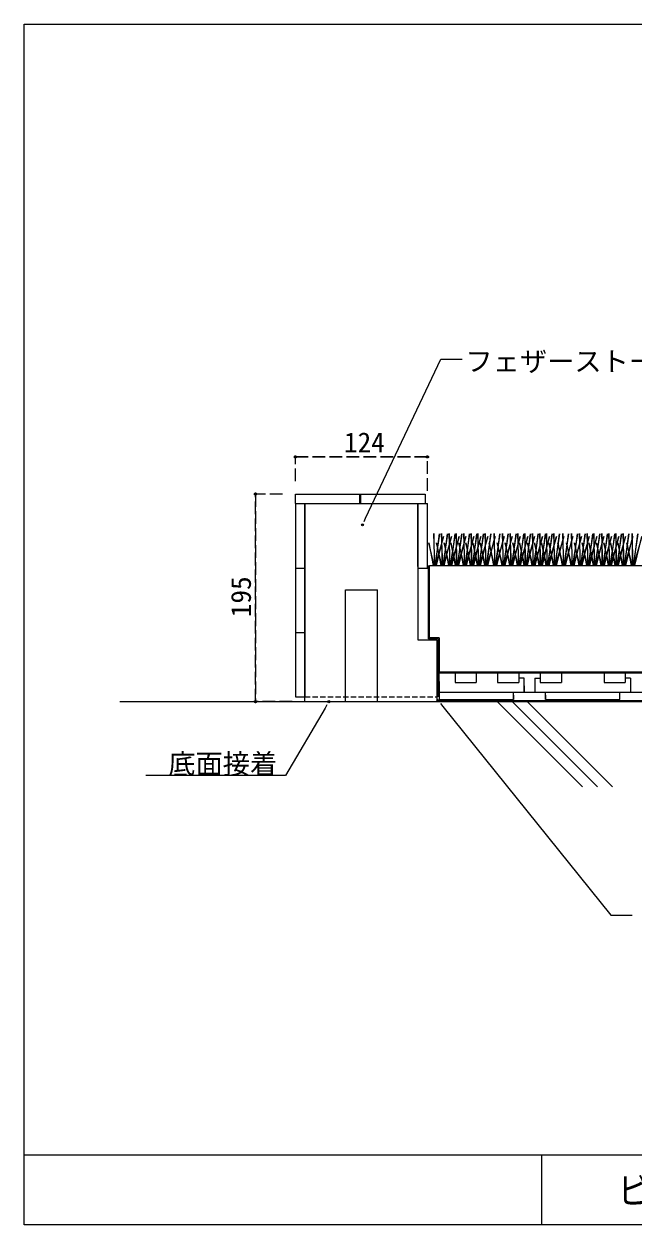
# Model space of a CAD drawing. Units: millimetres, scale not verified. Extents: x -825 to 825, y -564 to 564.
# Drawn here: x -825 to -252, y -564 to 564 of the extents above; entities that cross this region are included whole.
import ezdxf
from ezdxf.enums import TextEntityAlignment as Align

# ---------------------------------------------------------------- set-up
doc = ezdxf.new("R2010")
doc.units = ezdxf.units.MM
doc.header["$LTSCALE"] = 4
doc.header["$PDMODE"] = 32
doc.header["$PDSIZE"] = 2
doc.linetypes.add('DASHED1', pattern=[1.8, 1.2, -0.6])
doc.linetypes.add('DASHED3', pattern=[4, 3, -1])
for name, color, linetype, lineweight in [('0-0_0', 7, 'Continuous', 18), ('0-3_植栽', 3, 'Continuous', 18), ('0-4_図面枠', 7, 'Continuous', 18), ('0-5_寸法', 7, 'DASHED3', 18), ('0-6_耐根', 5, 'Continuous', 18), ('0-7_透水', 6, 'Continuous', 18), ('0-8_文字', 7, 'Continuous', 18), ('0-9_ｿｲﾙ', 2, 'Continuous', 18), ('0-A_ﾀｲﾙ貼り縁石', 7, 'Continuous', 18), ('0-B_ﾏｯﾄ25', 2, 'Continuous', 18)]:
    doc.layers.add(name, color=color, linetype=linetype, lineweight=lineweight)
doc.styles.add('ＭＳ ゴシック', font='')
doc.styles.get('ＭＳ ゴシック').set_extended_font_data('MS Gothic')

msp = doc.modelspace()

# ---------------------------------------------------------------- linework, layer by layer
at = {"layer": '0-0_0'}
for p, q in [((-734.813, -72.446), (564.994, -72.446)), ((-300.365, -152.446), (-380.365, -72.446)), ((-286.223, -152.446), (-366.223, -72.446)), ((-272.081, -152.446), (-352.081, -72.446))]:
    msp.add_line(p, q, dxfattribs=at)
at = {"layer": '0-3_植栽'}
for points in [[(-437.501, 55.554), (-430.763, 82.741), (-438.29, 56.039), (-434.56, 85.179), (-439.019, 55.796), (-439.99, 85.554), (-439.747, 55.554), (-444.78, 76.817), (-440.695, 55.554)], [(-430.098, 55.554), (-423.36, 82.741), (-430.887, 56.039), (-427.156, 85.179), (-431.616, 55.796), (-432.587, 85.554), (-432.344, 55.554), (-437.377, 76.817), (-433.292, 55.554)], [(-422.925, 55.554), (-416.188, 82.741), (-423.715, 56.039), (-419.984, 85.179), (-424.444, 55.796), (-425.415, 85.554), (-425.172, 55.554), (-430.205, 76.817), (-426.12, 55.554)], [(-416.55, 55.554), (-409.812, 82.741), (-417.34, 56.039), (-413.609, 85.179), (-418.068, 55.796), (-419.04, 85.554), (-418.797, 55.554), (-423.83, 76.817), (-419.744, 55.554)], [(-409.211, 55.554), (-402.474, 82.741), (-410, 56.039), (-406.27, 85.179), (-410.729, 55.796), (-411.7, 85.554), (-411.458, 55.554), (-416.49, 76.817), (-412.406, 55.554)], [(-402.448, 55.554), (-395.71, 82.741), (-403.238, 56.039), (-399.507, 85.179), (-403.966, 55.796), (-404.937, 85.554), (-404.694, 55.554), (-409.728, 76.817), (-405.642, 55.554)], [(-396.075, 55.554), (-389.338, 82.741), (-396.865, 56.039), (-393.134, 85.179), (-397.593, 55.796), (-398.564, 85.554), (-398.322, 55.554), (-403.354, 76.817), (-399.27, 55.554)], [(-389.182, 55.554), (-382.444, 82.741), (-389.972, 56.039), (-386.241, 85.179), (-390.7, 55.796), (-391.671, 85.554), (-391.428, 55.554), (-396.461, 76.817), (-392.376, 55.554)], [(-380.703, 55.554), (-373.966, 82.741), (-381.493, 56.039), (-377.762, 85.179), (-382.222, 55.796), (-383.193, 85.554), (-382.95, 55.554), (-387.983, 76.817), (-383.898, 55.554)], [(-372.989, 55.554), (-366.252, 82.741), (-373.779, 56.039), (-370.048, 85.179), (-374.507, 55.796), (-375.478, 85.554), (-375.236, 55.554), (-380.268, 76.817), (-376.184, 55.554)], [(-365.586, 55.554), (-358.848, 82.741), (-366.376, 56.039), (-362.645, 85.179), (-367.104, 55.796), (-368.075, 85.554), (-367.832, 55.554), (-372.865, 76.817), (-368.78, 55.554)], [(-358.414, 55.554), (-351.676, 82.741), (-359.203, 56.039), (-355.473, 85.179), (-359.932, 55.796), (-360.903, 85.554), (-360.66, 55.554), (-365.693, 76.817), (-361.608, 55.554)], [(-352.038, 55.554), (-345.301, 82.741), (-352.828, 56.039), (-349.097, 85.179), (-353.556, 55.796), (-354.528, 85.554), (-354.285, 55.554), (-359.318, 76.817), (-355.233, 55.554)], [(-344.699, 55.554), (-337.962, 82.741), (-345.489, 56.039), (-341.758, 85.179), (-346.217, 55.796), (-347.188, 85.554), (-346.946, 55.554), (-351.978, 76.817), (-347.894, 55.554)], [(-337.936, 55.554), (-331.199, 82.741), (-338.726, 56.039), (-334.995, 85.179), (-339.454, 55.796), (-340.426, 85.554), (-340.183, 55.554), (-345.216, 76.817), (-341.131, 55.554)], [(-331.563, 55.554), (-324.826, 82.741), (-332.353, 56.039), (-328.622, 85.179), (-333.081, 55.796), (-334.053, 85.554), (-333.81, 55.554), (-338.843, 76.817), (-334.758, 55.554)], [(-324.67, 55.554), (-317.933, 82.741), (-325.46, 56.039), (-321.729, 85.179), (-326.188, 55.796), (-327.16, 85.554), (-326.917, 55.554), (-331.95, 76.817), (-327.865, 55.554)], [(-316.192, 55.554), (-309.454, 82.741), (-316.981, 56.039), (-313.251, 85.179), (-317.71, 55.796), (-318.681, 85.554), (-318.438, 55.554), (-323.471, 76.817), (-319.386, 55.554)], [(-307.974, 55.554), (-301.237, 82.741), (-308.764, 56.039), (-305.033, 85.179), (-309.492, 55.796), (-310.464, 85.554), (-310.221, 55.554), (-315.254, 76.817), (-311.169, 55.554)], [(-300.571, 55.554), (-293.834, 82.741), (-301.361, 56.039), (-297.63, 85.179), (-302.089, 55.796), (-303.06, 85.554), (-302.818, 55.554), (-307.85, 76.817), (-303.766, 55.554)], [(-293.399, 55.554), (-286.661, 82.741), (-294.188, 56.039), (-290.458, 85.179), (-294.917, 55.796), (-295.888, 85.554), (-295.646, 55.554), (-300.678, 76.817), (-296.593, 55.554)], [(-287.024, 55.554), (-280.286, 82.741), (-287.813, 56.039), (-284.083, 85.179), (-288.542, 55.796), (-289.513, 85.554), (-289.27, 55.554), (-294.303, 76.817), (-290.218, 55.554)], [(-279.684, 55.554), (-272.947, 82.741), (-280.474, 56.039), (-276.744, 85.179), (-281.202, 55.796), (-282.174, 85.554), (-281.931, 55.554), (-286.964, 76.817), (-282.879, 55.554)], [(-272.922, 55.554), (-266.184, 82.741), (-273.711, 56.039), (-269.981, 85.179), (-274.44, 55.796), (-275.411, 85.554), (-275.168, 55.554), (-280.201, 76.817), (-276.116, 55.554)], [(-266.548, 55.554), (-259.811, 82.741), (-267.338, 56.039), (-263.608, 85.179), (-268.067, 55.796), (-269.038, 85.554), (-268.795, 55.554), (-273.828, 76.817), (-269.743, 55.554)], [(-259.656, 55.554), (-252.918, 82.741), (-260.445, 56.039), (-256.715, 85.179), (-261.174, 55.796), (-262.145, 85.554), (-261.902, 55.554), (-266.935, 76.817), (-262.85, 55.554)], [(-251.177, 55.554), (-244.44, 82.741), (-251.966, 56.039), (-248.236, 85.179), (-252.695, 55.796), (-253.666, 85.554), (-253.424, 55.554), (-258.456, 76.817), (-254.371, 55.554)]]:
    msp.add_lwpolyline(points, dxfattribs=at)
at = {"layer": '0-4_図面枠'}
for p, q in [((-825, -498), (825, -498)), ((-338.869, -498), (-338.869, -564))]:
    msp.add_line(p, q, dxfattribs=at)
msp.add_lwpolyline([(-825, 564), (825, 564), (825, -564), (-825, -564)], close=True, dxfattribs=at)
at = {"layer": '0-5_寸法'}
for p, q in [((-570.006, 134.554), (-570.006, 157.4)), ((-446.006, 125.554), (-446.006, 157.4)), ((-582.006, 122.554), (-607.526, 122.554)), ((-573.006, -72.446), (-607.526, -72.446))]:
    msp.add_line(p, q, dxfattribs=at)
for points in [[(-570.006, 157.4), (-446.006, 157.4), (-570.006, 157.4)], [(-607.526, -72.446), (-607.526, 122.554), (-607.526, -72.446)]]:
    msp.add_lwpolyline(points, dxfattribs=at)
for p in [(-570.006, 157.4), (-446.006, 157.4), (-607.526, 122.554), (-607.526, -72.446)]:
    msp.add_point(p, dxfattribs=at)
at = {"layer": '0-6_耐根'}
for p, q in [((-445.006, -13.446), (-445.006, 55.554)), ((-436.006, -13.446), (-445.006, -13.446)), ((-436.006, -13.446), (-436.006, -67.946)), ((-436.006, -71.446), (564.994, -71.446))]:
    msp.add_line(p, q, dxfattribs=at)
at = {"layer": '0-7_透水'}
for p, q in [((-444.006, -12.446), (-444.006, 55.554)), ((-435.006, -12.446), (-444.006, -12.446)), ((-435.006, -12.446), (-435.006, -44.446)), ((-435.006, -44.446), (564.994, -44.446))]:
    msp.add_line(p, q, dxfattribs=at)
at = {"layer": '0-8_文字'}
msp.add_line((-599.423, -141.761), (-710.44, -141.761), dxfattribs=at)
for points in [[(-505.514, 96.778), (-504.015, 99.94), (-433.289, 249.079), (-413.289, 249.079)], [(-540.378, -75.462), (-542.154, -78.478), (-579.423, -141.761), (-599.423, -141.761)]]:
    msp.add_lwpolyline(points, dxfattribs=at)
at = {"layer": '0-8_文字', "color": 5}
msp.add_lwpolyline([(-433.81, -74.171), (-431.613, -76.896), (-273.488, -273.006), (-253.488, -273.006)], dxfattribs=at)
at = {"layer": '0-8_文字'}
for p in [(-507.014, 93.616), (-538.601, -72.446)]:
    msp.add_point(p, dxfattribs=at)
at = {"layer": '0-8_文字', "color": 5}
msp.add_point((-436.006, -71.446), dxfattribs=at)
at = {"layer": '0-9_ｿｲﾙ'}
msp.add_line((-444.006, 55.554), (564.994, 55.554), dxfattribs=at)
at = {"layer": '0-A_ﾀｲﾙ貼り縁石', "color": 1}
for p, q in [((-570.006, 113.554), (-570.006, 122.554)), ((-570.006, 113.554), (-446.006, 113.554)), ((-570.006, 113.554), (-570.006, -67.946)), ((-509.506, 113.554), (-509.506, 122.554)), ((-508.506, 113.554), (-508.506, 122.554)), ((-570.006, 53.054), (-561.006, 53.054)), ((-570.006, -7.446), (-561.006, -7.446)), ((-570.006, -67.946), (-561.006, -67.946))]:
    msp.add_line(p, q, dxfattribs=at)
at = {"layer": '0-A_ﾀｲﾙ貼り縁石'}
for p, q in [((-561.006, 113.554), (-561.006, -67.946)), ((-561.006, -72.446), (-561.006, 113.554)), ((-561.006, 113.554), (-455.006, 113.554)), ((-455.006, 113.554), (-455.006, 53.054)), ((-455.006, 54.554), (-455.006, 113.554)), ((-493.006, -72.446), (-493.006, 32.554)), ((-437.006, -14.446), (-437.006, -72.446)), ((-561.006, -72.446), (-437.006, -72.446))]:
    msp.add_line(p, q, dxfattribs=at)
at = {"layer": '0-A_ﾀｲﾙ貼り縁石', "linetype": 'DASHED1'}
msp.add_line((-561.006, -67.946), (-437.006, -67.946), dxfattribs=at)
at = {"layer": '0-A_ﾀｲﾙ貼り縁石', "color": 1}
for points in [[(-570.006, 122.554), (-448.006, 122.554), (-448.006, 113.554)], [(-455.006, 53.054), (-446.006, 53.054), (-446.006, 113.554)]]:
    msp.add_lwpolyline(points, dxfattribs=at)
at = {"layer": '0-A_ﾀｲﾙ貼り縁石'}
for points in [[(-455.006, 54.554), (-455.006, -14.446), (-437.006, -14.446)], [(-523.006, -72.446), (-523.006, 32.554), (-493.006, 32.554)]]:
    msp.add_lwpolyline(points, dxfattribs=at)
at = {"layer": '0-B_ﾏｯﾄ25'}
for p, q in [((-435.006, -45.446), (564.994, -45.446)), ((-435.006, -63.446), (-435.006, -45.446)), ((-435.006, -53.596), (-435.006, -70.446)), ((-420.006, -45.446), (-420.006, -53.446)), ((-420.006, -45.446), (-420.006, -54.446)), ((-420.006, -49.446), (-420.006, -54.446)), ((-420.006, -54.446), (-400.006, -54.446)), ((-400.006, -45.446), (-400.006, -49.721)), ((-400.006, -45.446), (-400.006, -49.721)), ((-400.006, -45.446), (-400.006, -54.446)), ((-380.006, -45.446), (-380.006, -54.446)), ((-380.006, -45.446), (-380.006, -54.446)), ((-380.006, -54.446), (-360.006, -54.446)), ((-360.006, -45.446), (-360.006, -54.446)), ((-355.006, -54.446), (-355.006, -50.446)), ((-355.006, -63.446), (-355.006, -54.446)), ((-345.006, -50.446), (-345.006, -63.446)), ((-345.006, -50.446), (-340.006, -50.446)), ((-340.006, -45.446), (-340.006, -54.446)), ((-340.006, -49.446), (-340.006, -54.446)), ((-340.006, -54.446), (-320.006, -54.446)), ((-320.006, -45.446), (-320.006, -54.446)), ((-320.006, -49.446), (-320.006, -54.446)), ((-280.006, -49.446), (-280.006, -54.446)), ((-260.006, -45.446), (-260.006, -54.446)), ((-260.006, -49.446), (-260.006, -54.446)), ((-255.006, -50.446), (-260.006, -50.446)), ((-255.006, -50.446), (-255.006, -63.446)), ((-435.006, -63.446), (564.994, -63.446)), ((-365.006, -70.446), (-365.006, -63.446)), ((-365.006, -66.446), (-365.006, -70.446)), ((-355.006, -57.716), (-355.006, -63.446)), ((-335.006, -70.446), (-335.006, -63.446)), ((-335.006, -66.446), (-335.006, -70.446)), ((-265.006, -70.446), (-265.006, -63.446)), ((-265.006, -70.446), (-265.006, -66.446)), ((-435.006, -70.446), (-365.006, -70.446)), ((-335.006, -70.446), (-265.006, -70.446))]:
    msp.add_line(p, q, dxfattribs=at)
for points in [[(-355.006, -50.446), (-360.006, -50.446), (-360.006, -54.446)], [(-280.006, -45.446), (-280.006, -54.446), (-260.006, -54.446)]]:
    msp.add_lwpolyline(points, dxfattribs=at)

# ---------------------------------------------------------------- texts
at = {"layer": '0-4_図面枠', "style": 'ＭＳ ゴシック', "width": 0.85}
msp.add_text('ビルマテル株式会社', height=25.34, dxfattribs=at).set_placement((-266.873, -551.736), align=Align.BOTTOM_LEFT)
at = {"layer": '0-5_寸法', "style": 'ＭＳ ゴシック'}
msp.add_text('124', height=18.77, dxfattribs=at).set_placement((-524.326, 156.04), align=Align.BOTTOM_LEFT)
msp.add_text('195', height=18.77, rotation=90, dxfattribs=at).set_placement((-606.166, 6.898), align=Align.BOTTOM_LEFT)
at = {"layer": '0-8_文字', "style": 'ＭＳ ゴシック'}
for s, p in [('フェザーストーン縁石H195（難燃性40倍発泡 タイル貼り仕上げ）', (-410.289, 232.188)), ('底面接着', (-689.463, -145.921))]:
    msp.add_text(s, height=18.77, dxfattribs=at).set_placement(p, align=Align.BOTTOM_LEFT)

doc.saveas('drawing.dxf')
